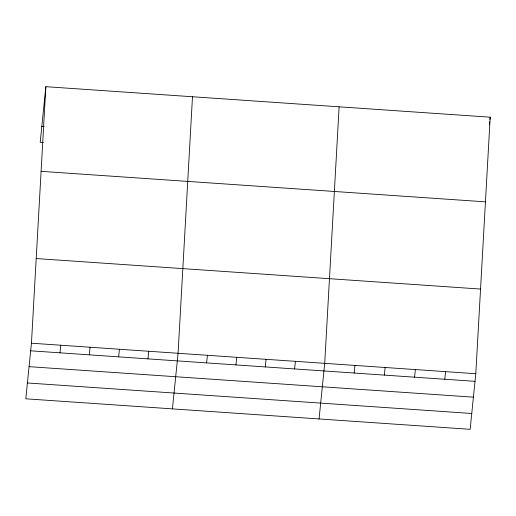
<?xml version="1.0" encoding="UTF-8"?>
<svg xmlns="http://www.w3.org/2000/svg" width="516" height="516" viewBox="0 0 516 516"><rect width="100%" height="100%" fill="white"/><g stroke="black" fill="none" stroke-linecap="round" stroke-linejoin="round"><path stroke-width="0.77" d="M31.45 343.211L45.853 86.682L490.2 117.19L475.791 373.719L470.147 429.318L25.8 398.81L31.45 343.211L475.791 373.719M192.487 96.75L178.078 353.279L172.434 408.878M339.122 106.818L324.712 363.348L319.069 418.947M45.853 86.682L40.209 142.281L43.376 142.5M60.004 352.834L60.772 345.223M89.326 354.847L90.1 347.236M118.654 356.859L119.428 349.248M147.982 358.872L148.756 351.267M206.632 362.903L207.406 355.292M235.96 364.915L236.734 357.304M265.288 366.928L266.062 359.317M294.617 368.94L295.391 361.335M354.157 373.029L354.931 365.418M384.375 375.106L385.142 367.495M414.587 377.177L415.361 369.572M444.805 379.254L445.579 371.643M489.426 124.801L489.736 121.757M489.968 119.473L490.2 117.19M41.815 126.446L44.195 126.607M41.099 171.338L485.446 201.846M36.204 258.555L480.544 289.063M30.676 350.815L475.017 381.33M29.064 366.657L473.411 397.165M27.406 382.969L471.753 413.484"/></g></svg>
